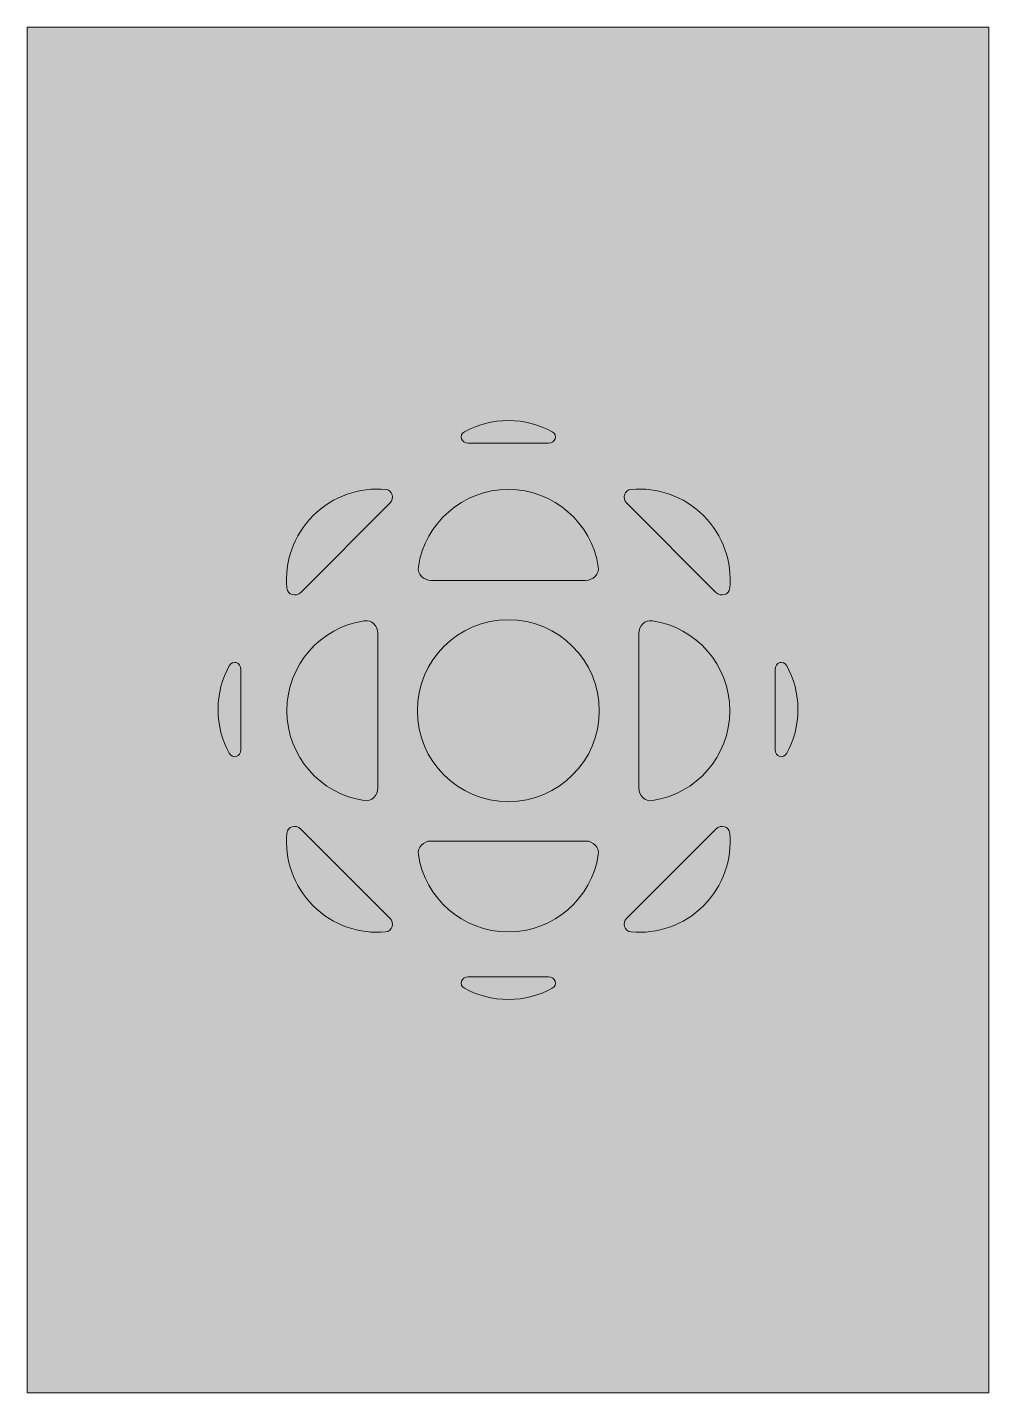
# Model space of a CAD drawing. Header units: millimetres. Extents: x 170.9 to 231.2, y -307.5 to -221.8.
import ezdxf

# ---------------------------------------------------------------- set-up
doc = ezdxf.new("R2010")
doc.units = ezdxf.units.MM
doc.header["$MEASUREMENT"] = 0
doc.layers.add('Layer 1', color=7, linetype='Continuous', lineweight=0)

# ---------------------------------------------------------------- blocks, each defined once
blk = doc.blocks.new('Block_0')
at = {"layer": 'Layer 1'}
blk.add_circle((201.034, -264.736), 5.707, dxfattribs=at)
for points in [[(198.517, -247.953), (198.079, -247.953), (197.902, -247.442), (198.286, -247.23), (199.101, -246.781), (200.038, -246.526), (201.034, -246.526), (202.031, -246.526), (202.968, -246.781), (203.783, -247.23), (204.167, -247.442), (203.99, -247.953), (203.552, -247.953), (203.552, -247.953), (198.517, -247.953), (198.517, -247.953)], [(188.015, -257.308), (187.704, -257.619), (187.183, -257.473), (187.144, -257.035), (187.001, -255.411), (187.55, -253.737), (188.793, -252.495), (190.036, -251.252), (191.71, -250.702), (193.333, -250.845), (193.771, -250.884), (193.918, -251.406), (193.607, -251.716), (193.607, -251.716), (188.015, -257.308), (188.015, -257.308)], [(206.678, -255.702), (206.748, -256.17), (206.358, -256.556), (205.885, -256.556), (205.885, -256.556), (196.183, -256.556), (196.183, -256.556), (195.711, -256.556), (195.32, -256.17), (195.391, -255.702), (195.802, -252.955), (198.172, -250.848), (201.034, -250.848), (203.896, -250.848), (206.266, -252.955), (206.678, -255.702)], [(208.462, -251.716), (208.151, -251.406), (208.298, -250.884), (208.735, -250.845), (210.359, -250.702), (212.033, -251.252), (213.276, -252.495), (214.518, -253.737), (215.068, -255.411), (214.925, -257.035), (214.886, -257.473), (214.365, -257.619), (214.054, -257.308), (214.054, -257.308), (208.462, -251.716), (208.462, -251.716)], [(192.001, -259.092), (192.469, -259.022), (192.854, -259.412), (192.854, -259.885), (192.854, -259.885), (192.854, -269.587), (192.854, -269.587), (192.854, -270.06), (192.469, -270.45), (192.001, -270.379), (189.254, -269.968), (187.147, -267.598), (187.147, -264.736), (187.147, -261.874), (189.254, -259.504), (192.001, -259.092)], [(210.068, -270.379), (209.6, -270.45), (209.215, -270.06), (209.215, -269.587), (209.215, -269.587), (209.215, -259.885), (209.215, -259.885), (209.215, -259.412), (209.6, -259.022), (210.068, -259.092), (212.815, -259.504), (214.922, -261.874), (214.922, -264.736), (214.922, -267.598), (212.815, -269.968), (210.068, -270.379)], [(184.251, -267.181), (184.251, -267.619), (183.74, -267.796), (183.529, -267.412), (183.08, -266.597), (182.825, -265.66), (182.825, -264.664), (182.825, -263.667), (183.08, -262.73), (183.529, -261.915), (183.74, -261.531), (184.251, -261.708), (184.251, -262.146), (184.251, -262.146), (184.251, -267.181), (184.251, -267.181)], [(217.775, -262.146), (217.775, -261.708), (218.286, -261.531), (218.498, -261.915), (218.947, -262.73), (219.202, -263.667), (219.202, -264.664), (219.202, -265.66), (218.947, -266.597), (218.498, -267.412), (218.286, -267.796), (217.775, -267.619), (217.775, -267.181), (217.775, -267.181), (217.775, -262.146), (217.775, -262.146)], [(193.607, -277.755), (193.918, -278.066), (193.771, -278.588), (193.334, -278.626), (191.71, -278.769), (190.036, -278.22), (188.793, -276.977), (187.551, -275.734), (187.001, -274.061), (187.144, -272.437), (187.183, -271.999), (187.704, -271.852), (188.015, -272.163), (188.015, -272.163), (193.607, -277.755), (193.607, -277.755)], [(214.054, -272.163), (214.365, -271.852), (214.886, -271.999), (214.925, -272.437), (215.068, -274.061), (214.518, -275.734), (213.276, -276.977), (212.033, -278.22), (210.359, -278.769), (208.736, -278.626), (208.298, -278.588), (208.151, -278.066), (208.462, -277.755), (208.462, -277.755), (214.054, -272.163), (214.054, -272.163)], [(195.391, -273.769), (195.32, -273.301), (195.711, -272.916), (196.183, -272.916), (196.183, -272.916), (205.885, -272.916), (205.885, -272.916), (206.358, -272.916), (206.748, -273.301), (206.678, -273.769), (206.266, -276.516), (203.896, -278.623), (201.034, -278.623), (198.172, -278.623), (195.802, -276.516), (195.391, -273.769)], [(203.552, -281.434), (203.99, -281.434), (204.167, -281.945), (203.783, -282.157), (202.968, -282.606), (202.031, -282.861), (201.034, -282.861), (200.038, -282.861), (199.101, -282.606), (198.286, -282.157), (197.902, -281.945), (198.079, -281.434), (198.517, -281.434), (198.517, -281.434), (203.552, -281.434), (203.552, -281.434)]]:
    blk.add_open_spline(points, degree=3, knots=[0, 0, 0, 0, 1, 1, 1, 2, 2, 2, 3, 3, 3, 4, 4, 4, 5, 5, 5, 5], dxfattribs=at)

msp = doc.modelspace()

# ---------------------------------------------------------------- hatches: boundary and pattern name
at = {"layer": 'Layer 1', "true_color": 0x231f20, "transparency": 33554687}
h = msp.add_hatch(color=250, dxfattribs=at)
h.dxf.hatch_style = 2
h.paths.add_polyline_path([(231.164, -307.544), (170.863, -307.544), (170.863, -221.843), (231.164, -221.843)])

# ---------------------------------------------------------------- linework, layer by layer
at = {"layer": 'Layer 1'}
msp.add_lwpolyline([(231.164, -307.544), (170.863, -307.544), (170.863, -221.843), (231.164, -221.843)], close=True, dxfattribs=at)

# ---------------------------------------------------------------- block references
msp.add_blockref('Block_0', (0, 0), dxfattribs=at)

doc.saveas('drawing.dxf')
